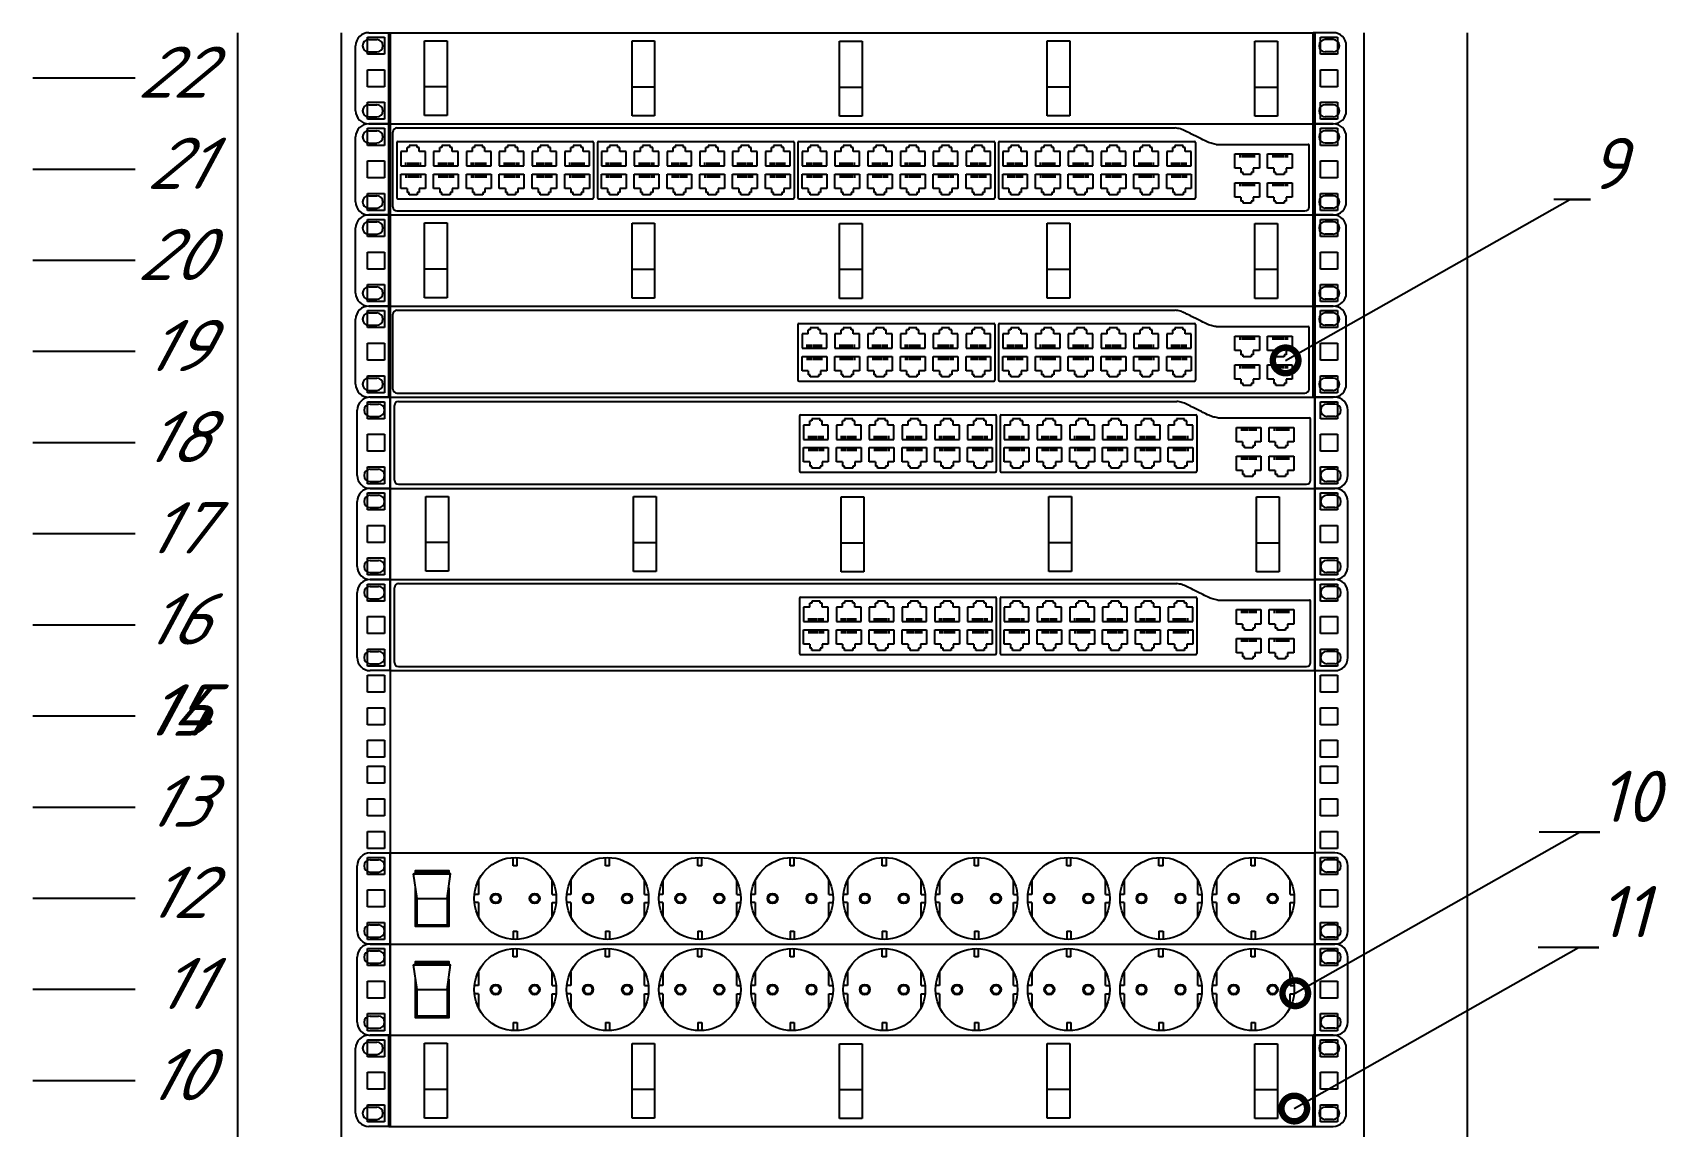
# Model space of a CAD drawing. Extents: x -260425 to 1294666, y -169889 to -2349.
# Drawn here: x 997231 to 1005202, y -124485 to -119151 of the extents above; entities that cross this region are included whole.
import ezdxf
from ezdxf import colors
from ezdxf.entities.mleader import LeaderData, LeaderLine
from ezdxf.enums import TextEntityAlignment as Align
from ezdxf.math import Vec2, Vec3

# ---------------------------------------------------------------- set-up
doc = ezdxf.new("R2010")
doc.units = 0
doc.header["$LTSCALE"] = 100
doc.styles.add('1ISOCPEUR', font='isocpeui.ttf', dxfattribs={"height": 250})

# ---------------------------------------------------------------- blocks, each defined once
blk = doc.blocks.new('*U218')
at = {"color": 0, "linetype": 'ByBlock', "lineweight": -2}
for p, q in [((0, 966.75), (0, 922.3)), ((50.5, 966.75), (50.5, 922.3)), ((63.35, 956.25), (63.35, 964.55)), ((63.35, 964.55), (71.65, 964.55)), ((71.65, 964.55), (71.65, 956.25)), ((74.5, 966.75), (74.5, 922.3)), ((525.5, 966.75), (525.5, 922.3)), ((528.35, 956.25), (528.35, 964.55)), ((528.35, 964.55), (536.65, 964.55)), ((536.65, 964.55), (536.65, 956.25)), ((549.5, 966.75), (549.5, 922.3)), ((600, 922.3), (600, 966.75)), ((71.65, 956.25), (63.35, 956.25)), ((63.35, 940.375), (63.35, 948.675)), ((63.35, 948.675), (71.65, 948.675)), ((71.65, 948.675), (71.65, 940.375)), ((536.65, 956.25), (528.35, 956.25)), ((528.35, 940.375), (528.35, 948.675)), ((528.35, 948.675), (536.65, 948.675)), ((536.65, 948.675), (536.65, 940.375)), ((-50, 944.525), (-100, 944.525)), ((71.65, 940.375), (63.35, 940.375)), ((63.35, 924.5), (63.35, 932.8)), ((63.35, 932.8), (71.65, 932.8)), ((71.65, 932.8), (71.65, 924.5)), ((536.65, 940.375), (528.35, 940.375)), ((528.35, 924.5), (528.35, 932.8)), ((528.35, 932.8), (536.65, 932.8)), ((536.65, 932.8), (536.65, 924.5)), ((0, 922.3), (0, 877.85)), ((50.5, 922.3), (50.5, 877.85)), ((71.65, 924.5), (63.35, 924.5)), ((63.35, 911.8), (63.35, 920.1)), ((63.35, 920.1), (71.65, 920.1)), ((71.65, 920.1), (71.65, 911.8)), ((74.5, 922.3), (74.5, 877.85)), ((525.5, 922.3), (525.5, 877.85)), ((536.65, 924.5), (528.35, 924.5)), ((528.35, 911.8), (528.35, 920.1)), ((528.35, 920.1), (536.65, 920.1)), ((536.65, 920.1), (536.65, 911.8)), ((549.5, 922.3), (549.5, 877.85)), ((600, 877.85), (600, 922.3)), ((71.65, 911.8), (63.35, 911.8)), ((536.65, 911.8), (528.35, 911.8)), ((63.35, 895.925), (63.35, 904.225)), ((63.35, 904.225), (71.65, 904.225)), ((71.65, 904.225), (71.65, 895.925)), ((528.35, 895.925), (528.35, 904.225)), ((528.35, 904.225), (536.65, 904.225)), ((536.65, 904.225), (536.65, 895.925)), ((-50, 900.075), (-100, 900.075)), ((71.65, 895.925), (63.35, 895.925)), ((536.65, 895.925), (528.35, 895.925)), ((63.35, 880.05), (63.35, 888.35)), ((63.35, 888.35), (71.65, 888.35)), ((71.65, 888.35), (71.65, 880.05)), ((528.35, 880.05), (528.35, 888.35)), ((528.35, 888.35), (536.65, 888.35)), ((536.65, 888.35), (536.65, 880.05)), ((0, 877.85), (0, 833.4)), ((50.5, 877.85), (50.5, 833.4)), ((71.65, 880.05), (63.35, 880.05)), ((74.5, 877.85), (74.5, 833.4)), ((525.5, 877.85), (525.5, 833.4)), ((536.65, 880.05), (528.35, 880.05)), ((549.5, 877.85), (549.5, 833.4)), ((600, 833.4), (600, 877.85)), ((63.35, 867.35), (63.35, 875.65)), ((63.35, 875.65), (71.65, 875.65)), ((71.65, 875.65), (71.65, 867.35)), ((528.35, 867.35), (528.35, 875.65)), ((528.35, 875.65), (536.65, 875.65)), ((536.65, 875.65), (536.65, 867.35)), ((71.65, 867.35), (63.35, 867.35)), ((536.65, 867.35), (528.35, 867.35)), ((-50, 855.625), (-100, 855.625)), ((63.35, 851.475), (63.35, 859.775)), ((63.35, 859.775), (71.65, 859.775)), ((71.65, 859.775), (71.65, 851.475)), ((528.35, 851.475), (528.35, 859.775)), ((528.35, 859.775), (536.65, 859.775)), ((536.65, 859.775), (536.65, 851.475)), ((71.65, 851.475), (63.35, 851.475)), ((536.65, 851.475), (528.35, 851.475)), ((63.35, 835.6), (63.35, 843.9)), ((63.35, 843.9), (71.65, 843.9)), ((71.65, 843.9), (71.65, 835.6)), ((528.35, 835.6), (528.35, 843.9)), ((528.35, 843.9), (536.65, 843.9)), ((536.65, 843.9), (536.65, 835.6)), ((0, 833.4), (0, 788.95)), ((50.5, 833.4), (50.5, 788.95)), ((71.65, 835.6), (63.35, 835.6)), ((63.35, 822.9), (63.35, 831.2)), ((63.35, 831.2), (71.65, 831.2)), ((71.65, 831.2), (71.65, 822.9)), ((74.5, 833.4), (74.5, 788.95)), ((525.5, 833.4), (525.5, 788.95)), ((536.65, 835.6), (528.35, 835.6)), ((528.35, 822.9), (528.35, 831.2)), ((528.35, 831.2), (536.65, 831.2)), ((536.65, 831.2), (536.65, 822.9)), ((549.5, 833.4), (549.5, 788.95)), ((600, 788.95), (600, 833.4)), ((71.65, 822.9), (63.35, 822.9)), ((536.65, 822.9), (528.35, 822.9)), ((63.35, 807.025), (63.35, 815.325)), ((63.35, 815.325), (71.65, 815.325)), ((71.65, 815.325), (71.65, 807.025)), ((528.35, 807.025), (528.35, 815.325)), ((528.35, 815.325), (536.65, 815.325)), ((536.65, 815.325), (536.65, 807.025)), ((-50, 811.175), (-100, 811.175)), ((71.65, 807.025), (63.35, 807.025)), ((536.65, 807.025), (528.35, 807.025)), ((63.35, 791.15), (63.35, 799.45)), ((63.35, 799.45), (71.65, 799.45)), ((71.65, 799.45), (71.65, 791.15)), ((528.35, 791.15), (528.35, 799.45)), ((528.35, 799.45), (536.65, 799.45)), ((536.65, 799.45), (536.65, 791.15)), ((71.65, 791.15), (63.35, 791.15)), ((536.65, 791.15), (528.35, 791.15)), ((0, 788.95), (0, 744.5)), ((50.5, 788.95), (50.5, 744.5)), ((63.35, 778.45), (63.35, 786.75)), ((63.35, 786.75), (71.65, 786.75)), ((71.65, 786.75), (71.65, 778.45)), ((74.5, 788.95), (74.5, 744.5)), ((525.5, 788.95), (525.5, 744.5)), ((528.35, 778.45), (528.35, 786.75)), ((528.35, 786.75), (536.65, 786.75)), ((536.65, 786.75), (536.65, 778.45)), ((549.5, 788.95), (549.5, 744.5)), ((600, 744.5), (600, 788.95)), ((71.65, 778.45), (63.35, 778.45)), ((536.65, 778.45), (528.35, 778.45)), ((-50, 766.725), (-100, 766.725)), ((63.35, 762.575), (63.35, 770.875)), ((63.35, 770.875), (71.65, 770.875)), ((71.65, 770.875), (71.65, 762.575)), ((528.35, 762.575), (528.35, 770.875)), ((528.35, 770.875), (536.65, 770.875)), ((536.65, 770.875), (536.65, 762.575)), ((71.65, 762.575), (63.35, 762.575)), ((536.65, 762.575), (528.35, 762.575)), ((63.35, 746.7), (63.35, 755)), ((63.35, 755), (71.65, 755)), ((71.65, 755), (71.65, 746.7)), ((528.35, 746.7), (528.35, 755)), ((528.35, 755), (536.65, 755)), ((536.65, 755), (536.65, 746.7)), ((0, 744.5), (0, 700.05)), ((50.5, 744.5), (50.5, 700.05)), ((71.65, 746.7), (63.35, 746.7)), ((63.35, 734), (63.35, 742.3)), ((63.35, 742.3), (71.65, 742.3)), ((71.65, 742.3), (71.65, 734)), ((74.5, 744.5), (74.5, 700.05)), ((525.5, 744.5), (525.5, 700.05)), ((536.65, 746.7), (528.35, 746.7)), ((528.35, 734), (528.35, 742.3)), ((528.35, 742.3), (536.65, 742.3)), ((536.65, 742.3), (536.65, 734)), ((549.5, 744.5), (549.5, 700.05)), ((600, 700.05), (600, 744.5)), ((71.65, 734), (63.35, 734)), ((536.65, 734), (528.35, 734)), ((63.35, 718.125), (63.35, 726.425)), ((63.35, 726.425), (71.65, 726.425)), ((71.65, 726.425), (71.65, 718.125)), ((528.35, 718.125), (528.35, 726.425)), ((528.35, 726.425), (536.65, 726.425)), ((536.65, 726.425), (536.65, 718.125)), ((-50, 722.275), (-100, 722.275)), ((71.65, 718.125), (63.35, 718.125)), ((536.65, 718.125), (528.35, 718.125)), ((63.35, 702.25), (63.35, 710.55)), ((63.35, 710.55), (71.65, 710.55)), ((71.65, 710.55), (71.65, 702.25)), ((528.35, 702.25), (528.35, 710.55)), ((528.35, 710.55), (536.65, 710.55)), ((536.65, 710.55), (536.65, 702.25)), ((71.65, 702.25), (63.35, 702.25)), ((536.65, 702.25), (528.35, 702.25)), ((0, 700.05), (0, 655.6)), ((50.5, 700.05), (50.5, 655.6)), ((63.35, 689.55), (63.35, 697.85)), ((63.35, 697.85), (71.65, 697.85)), ((71.65, 697.85), (71.65, 689.55)), ((74.5, 700.05), (74.5, 655.6)), ((525.5, 700.05), (525.5, 655.6)), ((528.35, 689.55), (528.35, 697.85)), ((528.35, 697.85), (536.65, 697.85)), ((536.65, 697.85), (536.65, 689.55)), ((549.5, 700.05), (549.5, 655.6)), ((600, 655.6), (600, 700.05)), ((71.65, 689.55), (63.35, 689.55)), ((536.65, 689.55), (528.35, 689.55)), ((-50, 677.825), (-100, 677.825)), ((63.35, 673.675), (63.35, 681.975)), ((63.35, 681.975), (71.65, 681.975)), ((71.65, 681.975), (71.65, 673.675)), ((528.35, 673.675), (528.35, 681.975)), ((528.35, 681.975), (536.65, 681.975)), ((536.65, 681.975), (536.65, 673.675)), ((71.65, 673.675), (63.35, 673.675)), ((536.65, 673.675), (528.35, 673.675)), ((63.35, 657.8), (63.35, 666.1)), ((63.35, 666.1), (71.65, 666.1)), ((71.65, 666.1), (71.65, 657.8)), ((528.35, 657.8), (528.35, 666.1)), ((528.35, 666.1), (536.65, 666.1)), ((536.65, 666.1), (536.65, 657.8)), ((0, 655.6), (0, 611.15)), ((50.5, 655.6), (50.5, 611.15)), ((71.65, 657.8), (63.35, 657.8)), ((74.5, 655.6), (74.5, 611.15)), ((525.5, 655.6), (525.5, 611.15)), ((536.65, 657.8), (528.35, 657.8)), ((549.5, 655.6), (549.5, 611.15)), ((600, 611.15), (600, 655.6)), ((63.35, 645.1), (63.35, 653.4)), ((63.35, 653.4), (71.65, 653.4)), ((71.65, 653.4), (71.65, 645.1)), ((528.35, 645.1), (528.35, 653.4)), ((528.35, 653.4), (536.65, 653.4)), ((536.65, 653.4), (536.65, 645.1)), ((71.65, 645.1), (63.35, 645.1)), ((536.65, 645.1), (528.35, 645.1)), ((-50, 633.375), (-100, 633.375)), ((63.35, 629.225), (63.35, 637.525)), ((63.35, 637.525), (71.65, 637.525)), ((71.65, 637.525), (71.65, 629.225)), ((528.35, 629.225), (528.35, 637.525)), ((528.35, 637.525), (536.65, 637.525)), ((536.65, 637.525), (536.65, 629.225)), ((71.65, 629.225), (63.35, 629.225)), ((536.65, 629.225), (528.35, 629.225)), ((63.35, 613.35), (63.35, 621.65)), ((63.35, 621.65), (71.65, 621.65)), ((71.65, 621.65), (71.65, 613.35)), ((528.35, 613.35), (528.35, 621.65)), ((528.35, 621.65), (536.65, 621.65)), ((536.65, 621.65), (536.65, 613.35)), ((0, 611.15), (0, 566.7)), ((50.5, 611.15), (50.5, 566.7)), ((71.65, 613.35), (63.35, 613.35)), ((63.35, 600.65), (63.35, 608.95)), ((63.35, 608.95), (71.65, 608.95)), ((71.65, 608.95), (71.65, 600.65)), ((74.5, 611.15), (74.5, 566.7)), ((525.5, 611.15), (525.5, 566.7)), ((536.65, 613.35), (528.35, 613.35)), ((528.35, 600.65), (528.35, 608.95)), ((528.35, 608.95), (536.65, 608.95)), ((536.65, 608.95), (536.65, 600.65)), ((549.5, 611.15), (549.5, 566.7)), ((600, 566.7), (600, 611.15)), ((71.65, 600.65), (63.35, 600.65)), ((536.65, 600.65), (528.35, 600.65)), ((63.35, 584.775), (63.35, 593.075)), ((63.35, 593.075), (71.65, 593.075)), ((71.65, 593.075), (71.65, 584.775)), ((528.35, 584.775), (528.35, 593.075)), ((528.35, 593.075), (536.65, 593.075)), ((536.65, 593.075), (536.65, 584.775)), ((-50, 588.925), (-100, 588.925)), ((71.65, 584.775), (63.35, 584.775)), ((536.65, 584.775), (528.35, 584.775)), ((63.35, 568.9), (63.35, 577.2)), ((63.35, 577.2), (71.65, 577.2)), ((71.65, 577.2), (71.65, 568.9)), ((528.35, 568.9), (528.35, 577.2)), ((528.35, 577.2), (536.65, 577.2)), ((536.65, 577.2), (536.65, 568.9)), ((0, 566.7), (0, 522.25)), ((50.5, 566.7), (50.5, 522.25)), ((71.65, 568.9), (63.35, 568.9)), ((74.5, 566.7), (74.5, 522.25)), ((525.5, 566.7), (525.5, 522.25)), ((536.65, 568.9), (528.35, 568.9)), ((549.5, 566.7), (549.5, 522.25)), ((600, 522.25), (600, 566.7)), ((63.35, 556.2), (63.35, 564.5)), ((63.35, 564.5), (71.65, 564.5)), ((71.65, 564.5), (71.65, 556.2)), ((528.35, 556.2), (528.35, 564.5)), ((528.35, 564.5), (536.65, 564.5)), ((536.65, 564.5), (536.65, 556.2)), ((71.65, 556.2), (63.35, 556.2)), ((536.65, 556.2), (528.35, 556.2)), ((-50, 544.475), (-100, 544.475)), ((63.35, 540.325), (63.35, 548.625)), ((63.35, 548.625), (71.65, 548.625)), ((71.65, 548.625), (71.65, 540.325)), ((528.35, 540.325), (528.35, 548.625)), ((528.35, 548.625), (536.65, 548.625)), ((536.65, 548.625), (536.65, 540.325)), ((71.65, 540.325), (63.35, 540.325)), ((536.65, 540.325), (528.35, 540.325)), ((63.35, 524.45), (63.35, 532.75)), ((63.35, 532.75), (71.65, 532.75)), ((71.65, 532.75), (71.65, 524.45)), ((528.35, 524.45), (528.35, 532.75)), ((528.35, 532.75), (536.65, 532.75)), ((536.65, 532.75), (536.65, 524.45)), ((0, 522.25), (0, 477.8)), ((50.5, 522.25), (50.5, 477.8)), ((71.65, 524.45), (63.35, 524.45)), ((63.35, 511.75), (63.35, 520.05)), ((63.35, 520.05), (71.65, 520.05)), ((71.65, 520.05), (71.65, 511.75)), ((74.5, 522.25), (74.5, 477.8)), ((525.5, 522.25), (525.5, 477.8)), ((536.65, 524.45), (528.35, 524.45)), ((528.35, 511.75), (528.35, 520.05)), ((528.35, 520.05), (536.65, 520.05)), ((536.65, 520.05), (536.65, 511.75)), ((549.5, 522.25), (549.5, 477.8)), ((600, 477.8), (600, 522.25)), ((71.65, 511.75), (63.35, 511.75)), ((536.65, 511.75), (528.35, 511.75)), ((63.35, 495.875), (63.35, 504.175)), ((63.35, 504.175), (71.65, 504.175)), ((71.65, 504.175), (71.65, 495.875)), ((528.35, 495.875), (528.35, 504.175)), ((528.35, 504.175), (536.65, 504.175)), ((536.65, 504.175), (536.65, 495.875)), ((-50, 500.025), (-100, 500.025)), ((71.65, 495.875), (63.35, 495.875)), ((536.65, 495.875), (528.35, 495.875)), ((63.35, 480), (63.35, 488.3)), ((63.35, 488.3), (71.65, 488.3)), ((71.65, 488.3), (71.65, 480)), ((528.35, 480), (528.35, 488.3)), ((528.35, 488.3), (536.65, 488.3)), ((536.65, 488.3), (536.65, 480)), ((71.65, 480), (63.35, 480)), ((536.65, 480), (528.35, 480)), ((0, 477.8), (0, 433.35)), ((50.5, 477.8), (50.5, 433.35)), ((63.35, 467.3), (63.35, 475.6)), ((63.35, 475.6), (71.65, 475.6)), ((71.65, 475.6), (71.65, 467.3)), ((74.5, 477.8), (74.5, 433.35)), ((525.5, 477.8), (525.5, 433.35)), ((528.35, 467.3), (528.35, 475.6)), ((528.35, 475.6), (536.65, 475.6)), ((536.65, 475.6), (536.65, 467.3)), ((549.5, 477.8), (549.5, 433.35)), ((600, 433.35), (600, 477.8)), ((71.65, 467.3), (63.35, 467.3)), ((536.65, 467.3), (528.35, 467.3)), ((-50, 455.575), (-100, 455.575)), ((63.35, 451.425), (63.35, 459.725)), ((63.35, 459.725), (71.65, 459.725)), ((71.65, 459.725), (71.65, 451.425)), ((528.35, 451.425), (528.35, 459.725)), ((528.35, 459.725), (536.65, 459.725)), ((536.65, 459.725), (536.65, 451.425)), ((71.65, 451.425), (63.35, 451.425)), ((536.65, 451.425), (528.35, 451.425)), ((63.35, 435.55), (63.35, 443.85)), ((63.35, 443.85), (71.65, 443.85)), ((71.65, 443.85), (71.65, 435.55)), ((528.35, 435.55), (528.35, 443.85)), ((528.35, 443.85), (536.65, 443.85)), ((536.65, 443.85), (536.65, 435.55)), ((0, 433.35), (0, 388.9)), ((50.5, 433.35), (50.5, 388.9)), ((71.65, 435.55), (63.35, 435.55)), ((536.65, 435.55), (528.35, 435.55)), ((549.5, 433.35), (549.5, 388.9)), ((600, 388.9), (600, 433.35))]:
    blk.add_line(p, q, dxfattribs=at)
blk = doc.blocks.new("19'' маркер юнита")
at = {"color": 0, "linetype": 'ByBlock', "lineweight": -2, "style": '1ISOCPEUR', "oblique": 15, "flags": 8}
blk.add_attdef('#', text='', height=25, dxfattribs=at).set_placement((35, 3), align=Align.MIDDLE_RIGHT)
blk = doc.blocks.new("19'' блок розеток")
at = {"color": 0, "linetype": 'ByBlock', "lineweight": -2}
for p, q in [((164.69, 22.22), (174.5, 22.22)), ((164.69, 18.87), (168.65, 18.87)), ((174.5, 22.22), (625.5, 22.22)), ((174.5, -22.23), (174.5, 22.22)), ((234.44, 16), (234.44, 19.97)), ((236.44, 16), (234.44, 16)), ((236.44, 16), (236.44, 19.97)), ((279.5, 16), (279.5, 19.97)), ((281.5, 16), (279.5, 16)), ((281.5, 16), (281.5, 19.97)), ((324.5, 16), (324.5, 19.97)), ((326.5, 16), (324.5, 16)), ((326.5, 16), (326.5, 19.97)), ((369.5, 16), (369.5, 19.97)), ((371.5, 16), (369.5, 16)), ((371.5, 16), (371.5, 19.97)), ((414.5, 16), (414.5, 19.97)), ((416.5, 16), (414.5, 16)), ((416.5, 16), (416.5, 19.97)), ((459.5, 16), (459.5, 19.97)), ((461.5, 16), (459.5, 16)), ((461.5, 16), (461.5, 19.97)), ((504.5, 16), (504.5, 19.97)), ((506.5, 16), (504.5, 16)), ((506.5, 16), (506.5, 19.97)), ((549.5, 16), (549.5, 19.97)), ((551.5, 16), (549.5, 16)), ((551.5, 16), (551.5, 19.97)), ((594.5, 16), (594.5, 19.97)), ((596.5, 16), (594.5, 16)), ((596.5, 16), (596.5, 19.97)), ((625.5, -22.23), (625.5, 22.22)), ((635.31, 22.22), (625.5, 22.22)), ((635.31, 18.87), (631.35, 18.87)), ((158.34, -15.88), (158.34, 15.87)), ((164.69, 12.87), (168.65, 12.87)), ((185.84, 12.01), (187.53, 12.98)), ((187.53, 0), (185.84, 12.01)), ((185.84, 12.01), (203.93, 12.01)), ((202.25, 12.98), (203.93, 12.01)), ((202.25, 0), (203.93, 12.01)), ((217.44, 8.72), (217.44, 2)), ((253.44, 2), (253.44, 8.72)), ((262.5, 8.72), (262.5, 2)), ((298.5, 2), (298.5, 8.72)), ((307.5, 8.72), (307.5, 2)), ((343.5, 2), (343.5, 8.72)), ((352.5, 8.72), (352.5, 2)), ((388.5, 2), (388.5, 8.72)), ((397.5, 8.72), (397.5, 2)), ((433.5, 2), (433.5, 8.72)), ((442.5, 8.72), (442.5, 2)), ((478.5, 2), (478.5, 8.72)), ((487.5, 8.72), (487.5, 2)), ((523.5, 2), (523.5, 8.72)), ((532.5, 8.72), (532.5, 2)), ((568.5, 2), (568.5, 8.72)), ((577.5, 8.72), (577.5, 2)), ((613.5, 2), (613.5, 8.72)), ((635.31, 12.87), (631.35, 12.87)), ((641.66, -15.88), (641.66, 15.87)), ((217.44, 2), (215.54, 2)), ((253.44, 2), (255.34, 2)), ((262.5, 2), (260.6, 2)), ((298.5, 2), (300.4, 2)), ((307.5, 2), (305.6, 2)), ((343.5, 2), (345.4, 2)), ((352.5, 2), (350.6, 2)), ((388.5, 2), (390.4, 2)), ((397.5, 2), (395.6, 2)), ((433.5, 2), (435.4, 2)), ((442.5, 2), (440.6, 2)), ((478.5, 2), (480.4, 2)), ((487.5, 2), (485.6, 2)), ((523.5, 2), (525.4, 2)), ((532.5, 2), (530.6, 2)), ((568.5, 2), (570.4, 2)), ((577.5, 2), (575.6, 2)), ((613.5, 2), (615.4, 2)), ((187.53, 0), (202.25, 0)), ((217.44, -2), (215.54, -2)), ((217.44, -2), (217.44, -8.72)), ((253.44, -2), (255.34, -2)), ((253.44, -8.72), (253.44, -2)), ((262.5, -2), (260.6, -2)), ((262.5, -2), (262.5, -8.72)), ((298.5, -2), (300.4, -2)), ((298.5, -8.72), (298.5, -2)), ((307.5, -2), (305.6, -2)), ((307.5, -2), (307.5, -8.72)), ((343.5, -2), (345.4, -2)), ((343.5, -8.72), (343.5, -2)), ((352.5, -2), (350.6, -2)), ((352.5, -2), (352.5, -8.72)), ((388.5, -2), (390.4, -2)), ((388.5, -8.72), (388.5, -2)), ((397.5, -2), (395.6, -2)), ((397.5, -2), (397.5, -8.72)), ((433.5, -2), (435.4, -2)), ((433.5, -8.72), (433.5, -2)), ((442.5, -2), (440.6, -2)), ((442.5, -2), (442.5, -8.72)), ((478.5, -2), (480.4, -2)), ((478.5, -8.72), (478.5, -2)), ((487.5, -2), (485.6, -2)), ((487.5, -2), (487.5, -8.72)), ((523.5, -2), (525.4, -2)), ((523.5, -8.72), (523.5, -2)), ((532.5, -2), (530.6, -2)), ((532.5, -2), (532.5, -8.72)), ((568.5, -2), (570.4, -2)), ((568.5, -8.72), (568.5, -2)), ((577.5, -2), (575.6, -2)), ((577.5, -2), (577.5, -8.72)), ((613.5, -2), (615.4, -2)), ((613.5, -8.72), (613.5, -2)), ((164.69, -12.88), (168.65, -12.88)), ((635.31, -12.88), (631.35, -12.88)), ((164.69, -18.88), (168.65, -18.88)), ((174.5, -22.23), (164.69, -22.23)), ((174.5, -22.23), (625.5, -22.23)), ((234.44, -16), (234.44, -19.97)), ((234.44, -16), (236.44, -16)), ((236.44, -16), (236.44, -19.97)), ((279.5, -16), (279.5, -19.97)), ((279.5, -16), (281.5, -16)), ((281.5, -16), (281.5, -19.97)), ((324.5, -16), (324.5, -19.97)), ((324.5, -16), (326.5, -16)), ((326.5, -16), (326.5, -19.97)), ((369.5, -16), (369.5, -19.97)), ((369.5, -16), (371.5, -16)), ((371.5, -16), (371.5, -19.97)), ((414.5, -16), (414.5, -19.97)), ((414.5, -16), (416.5, -16)), ((416.5, -16), (416.5, -19.97)), ((459.5, -16), (459.5, -19.97)), ((459.5, -16), (461.5, -16)), ((461.5, -16), (461.5, -19.97)), ((504.5, -16), (504.5, -19.97)), ((504.5, -16), (506.5, -16)), ((506.5, -16), (506.5, -19.97)), ((549.5, -16), (549.5, -19.97)), ((549.5, -16), (551.5, -16)), ((551.5, -16), (551.5, -19.97)), ((594.5, -16), (594.5, -19.97)), ((594.5, -16), (596.5, -16)), ((596.5, -16), (596.5, -19.97)), ((625.5, -22.23), (635.31, -22.23)), ((635.31, -18.88), (631.35, -18.88))]:
    blk.add_line(p, q, dxfattribs=at)
for points in [[(186.8, 12.56), (186.8, 13.71), (202.97, 13.71), (202.97, 12.56)], [(187.53, 12.98), (202.25, 12.98)], [(202.97, 5.16), (202.97, -13.71), (186.8, -13.71), (186.8, 5.16)], [(202.25, 0), (202.25, -12.98), (187.53, -12.98), (187.53, 0)]]:
    blk.add_lwpolyline(points, dxfattribs=at)
for centre, radius in [((235.44, 0), 20), ((280.5, 0), 20), ((325.5, 0), 20), ((370.5, 0), 20), ((415.5, 0), 20), ((460.5, 0), 20), ((505.5, 0), 20), ((550.5, 0), 20), ((595.5, 0), 20), ((225.94, 0), 2.5), ((225.94, 0), 2), ((244.94, 0), 2.5), ((244.94, 0), 2), ((271, 0), 2.5), ((271, 0), 2), ((290, 0), 2.5), ((290, 0), 2), ((316, 0), 2.5), ((316, 0), 2), ((335, 0), 2.5), ((335, 0), 2), ((361, 0), 2.5), ((361, 0), 2), ((380, 0), 2.5), ((380, 0), 2), ((406, 0), 2.5), ((406, 0), 2), ((425, 0), 2.5), ((425, 0), 2), ((451, 0), 2.5), ((451, 0), 2), ((470, 0), 2.5), ((470, 0), 2), ((496, 0), 2.5), ((496, 0), 2), ((515, 0), 2.5), ((515, 0), 2), ((541, 0), 2.5), ((541, 0), 2), ((560, 0), 2.5), ((560, 0), 2), ((586, 0), 2.5), ((586, 0), 2), ((605, 0), 2.5), ((605, 0), 2)]:
    blk.add_circle(centre, radius, dxfattribs=at)
for centre, radius, start, end in [((164.69, 15.87), 6.35, 90, 180), ((164.69, 15.87), 3, 90, 270), ((168.65, 15.87), 3, 270, 90), ((631.35, 15.87), 3, 90, 270), ((635.31, 15.87), 6.35, 0, 90), ((635.31, 15.87), 3, 270, 90), ((164.69, -15.88), 6.35, 180, 270), ((164.69, -15.88), 3, 90, 270), ((168.65, -15.88), 3, 270, 90), ((631.35, -15.88), 3, 90, 270), ((635.31, -15.88), 3, 270, 90), ((635.31, -15.88), 6.35, 270, 0)]:
    blk.add_arc(centre, radius, start, end, dxfattribs=at)
at = {"color": 0, "lineweight": -2, "style": '1ISOCPEUR', "oblique": 15, "flags": 8}
blk.add_attdef('НАИМЕНОВАНИЕ', text='', height=25, dxfattribs=at).set_placement((750, 0), align=Align.MIDDLE_LEFT)
blk = doc.blocks.new('*U214')
at = {"color": 0, "linetype": 'ByBlock', "lineweight": -2}
for p, q in [((164.69, 22.22), (174.5, 22.22)), ((164.69, 18.87), (168.65, 18.87)), ((174.5, 22.22), (625.5, 22.22)), ((174.5, -22.23), (174.5, 22.22)), ((191.9, 18.31), (202.93, 18.31)), ((191.9, -18.19), (191.9, 18.31)), ((202.93, 18.31), (202.93, -18.19)), ((293.19, 18.19), (304.22, 18.19)), ((293.19, -18.31), (293.19, 18.19)), ((304.22, 18.19), (304.22, -18.31)), ((394.48, 18.06), (405.52, 18.06)), ((394.48, -18.44), (394.48, 18.06)), ((405.52, 18.06), (405.52, -18.44)), ((495.78, 18.19), (506.81, 18.19)), ((495.78, -18.31), (495.78, 18.19)), ((506.81, 18.19), (506.81, -18.31)), ((597.07, 18.07), (608.1, 18.07)), ((597.07, -18.44), (597.07, 18.07)), ((608.1, 18.07), (608.1, -18.44)), ((635.31, 22.22), (625.5, 22.22)), ((625.5, -22.23), (625.5, 22.22)), ((635.31, 18.87), (631.35, 18.87)), ((158.34, -15.88), (158.34, 15.87)), ((164.69, 12.87), (168.65, 12.87)), ((635.31, 12.87), (631.35, 12.87)), ((641.66, -15.88), (641.66, 15.87)), ((191.9, -4.03), (202.93, -4.03)), ((293.19, -4.15), (304.22, -4.15)), ((394.48, -4.28), (405.52, -4.28)), ((495.78, -4.15), (506.81, -4.15)), ((597.07, -4.27), (608.1, -4.27)), ((164.69, -12.88), (168.65, -12.88)), ((635.31, -12.88), (631.35, -12.88)), ((164.69, -18.88), (168.65, -18.88)), ((174.5, -22.23), (164.69, -22.23)), ((174.5, -22.23), (625.5, -22.23)), ((202.93, -18.19), (191.9, -18.19)), ((304.22, -18.31), (293.19, -18.31)), ((405.52, -18.44), (394.48, -18.44)), ((506.81, -18.31), (495.78, -18.31)), ((608.1, -18.44), (597.07, -18.44)), ((625.5, -22.23), (635.31, -22.23)), ((635.31, -18.88), (631.35, -18.88))]:
    blk.add_line(p, q, dxfattribs=at)
for centre, radius, start, end in [((164.69, 15.87), 6.35, 90, 180), ((164.69, 15.87), 3, 90, 270), ((168.65, 15.87), 3, 270, 90), ((631.35, 15.87), 3, 90, 270), ((635.31, 15.87), 6.35, 0, 90), ((635.31, 15.87), 3, 270, 90), ((164.69, -15.88), 6.35, 180, 270), ((164.69, -15.88), 3, 90, 270), ((168.65, -15.88), 3, 270, 90), ((631.35, -15.88), 3, 90, 270), ((635.31, -15.88), 3, 270, 90), ((635.31, -15.88), 6.35, 270, 0)]:
    blk.add_arc(centre, radius, start, end, dxfattribs=at)
at = {"color": 0, "lineweight": -2, "style": '1ISOCPEUR', "oblique": 15, "flags": 8}
blk.add_attdef('НАИМЕНОВАНИЕ', text='', height=25, dxfattribs=at).set_placement((750, 10.43), align=Align.MIDDLE_LEFT)
blk = doc.blocks.new("19'' коннектор 8P8C")
at = {"color": 0, "linetype": 'ByBlock', "lineweight": -2}
for p, q in [((-6, 6.5), (-6, 10)), ((-6, 3), (-6, 10)), ((-6, 10), (6, 10)), ((-3.5, 10), (-3.5, 8.25)), ((-2.5, 10), (-2.5, 8.25)), ((-1.5, 10), (-1.5, 8.25)), ((-0.5, 10), (-0.5, 8.25)), ((0.5, 10), (0.5, 8.25)), ((1.5, 10), (1.5, 8.25)), ((2.5, 10), (2.5, 8.25)), ((3.5, 10), (3.5, 8.25)), ((6, 10), (6, 3)), ((-3, 3), (-6, 3)), ((-3, 3), (-3, 1)), ((-2, 1), (-3, 1)), ((-2, 0), (-2, 1)), ((2, 0), (-2, 0)), ((2, 1), (2, 0)), ((3, 1), (2, 1)), ((3, 3), (3, 1)), ((6, 3), (3, 3))]:
    blk.add_line(p, q, dxfattribs=at)
blk = doc.blocks.new('*U222')
at = {"color": 0, "linetype": 'ByBlock', "lineweight": -2}
for p, q in [((164.69, 22.22), (174.5, 22.22)), ((164.69, 18.87), (168.65, 18.87)), ((174.5, -22.23), (174.5, 22.22)), ((174.5, 22.22), (625.5, 22.22)), ((176.5, -18.23), (176.5, 18.22)), ((178.5, 20.22), (558.19, 20.22)), ((635.31, 22.22), (625.5, 22.22)), ((625.5, -22.23), (625.5, 22.22)), ((635.31, 18.87), (631.35, 18.87)), ((158.34, -15.88), (158.34, 15.88)), ((164.69, 12.87), (168.65, 12.87)), ((178.4, 13.17), (178.4, -13.83)), ((178.9, 13.67), (273.9, 13.67)), ((274.4, 13.17), (274.4, -13.83)), ((276.27, 13.17), (276.27, -13.83)), ((276.77, 13.67), (371.77, 13.67)), ((372.27, 13.17), (372.27, -13.83)), ((374.15, 13.17), (374.15, -13.83)), ((374.65, 13.67), (469.65, 13.67)), ((470.15, 13.17), (470.15, -13.83)), ((472.03, 13.17), (472.03, -13.83)), ((472.53, 13.67), (567.53, 13.67)), ((568.03, 13.17), (568.03, -13.83)), ((578.19, 12.22), (623, 12.22)), ((623.5, -18.23), (623.5, 11.72)), ((635.31, 12.87), (631.35, 12.87)), ((641.66, -15.88), (641.66, 15.88)), ((164.69, -12.88), (168.65, -12.88)), ((178.9, -14.33), (273.9, -14.33)), ((276.77, -14.33), (371.77, -14.33)), ((374.65, -14.33), (469.65, -14.33)), ((472.53, -14.33), (567.53, -14.33)), ((635.31, -12.88), (631.35, -12.88)), ((164.69, -18.88), (168.65, -18.88)), ((174.5, -22.23), (164.69, -22.23)), ((174.5, -22.23), (625.5, -22.23)), ((178.5, -20.23), (621.5, -20.23)), ((625.5, -22.23), (635.31, -22.23)), ((635.31, -18.88), (631.35, -18.88))]:
    blk.add_line(p, q, dxfattribs=at)
for centre, radius, start, end in [((164.69, 15.88), 6.35, 90, 180), ((164.69, 15.88), 3, 90, 270), ((168.65, 15.88), 3, 270, 90), ((178.5, 18.22), 2, 90, 180), ((631.35, 15.88), 3, 90, 270), ((635.31, 15.88), 6.35, 0, 90), ((635.31, 15.88), 3, 270, 90), ((178.9, 13.17), 0.5, 90, 180), ((273.9, 13.17), 0.5, 0, 90), ((276.77, 13.17), 0.5, 90, 180), ((371.77, 13.17), 0.5, 0, 90), ((374.65, 13.17), 0.5, 90, 180), ((469.65, 13.17), 0.5, 0, 90), ((472.53, 13.17), 0.5, 90, 180), ((567.53, 13.17), 0.5, 0, 90), ((623, 11.72), 0.5, 0, 90), ((164.69, -15.88), 6.35, 180, 270), ((164.69, -15.88), 3, 90, 270), ((168.65, -15.88), 3, 270, 90), ((178.9, -13.83), 0.5, 180, 270), ((273.9, -13.83), 0.5, 270, 0), ((276.77, -13.83), 0.5, 180, 270), ((371.77, -13.83), 0.5, 270, 0), ((374.65, -13.83), 0.5, 180, 270), ((469.65, -13.83), 0.5, 270, 0), ((472.53, -13.83), 0.5, 180, 270), ((567.53, -13.83), 0.5, 270, 0), ((631.35, -15.88), 3, 90, 270), ((635.31, -15.88), 3, 270, 90), ((635.31, -15.88), 6.35, 270, 0), ((178.5, -18.23), 2, 180, 270), ((621.5, -18.23), 2, 270, 0)]:
    blk.add_arc(centre, radius, start, end, dxfattribs=at)
blk.add_spline([(578.19, 12.22), (575.69, 12.72), (573.19, 13.72), (570.19, 15.22), (566.19, 17.22), (563.19, 18.72), (560.73, 19.72), (558.19, 20.22)], degree=3, dxfattribs=at)
at = {"color": 0, "linetype": 'ByBlock', "lineweight": -2, "xscale": -1, "rotation": 180}
for p in [(186.4, 11.67), (202.4, 11.67), (218.4, 11.67), (234.4, 11.67), (250.4, 11.67), (266.4, 11.67), (284.27, 11.67), (300.27, 11.67), (316.27, 11.67), (332.27, 11.67), (348.27, 11.67), (364.27, 11.67), (382.15, 11.67), (398.15, 11.67), (414.15, 11.67), (430.15, 11.67), (446.15, 11.67), (462.15, 11.67), (480.03, 11.67), (496.03, 11.67), (512.03, 11.67), (528.03, 11.67), (544.03, 11.67), (560.03, 11.67)]:
    blk.add_blockref("19'' коннектор 8P8C", p, dxfattribs=at)
at = {"color": 0, "linetype": 'ByBlock', "lineweight": -2}
for p in [(593.28, -2.48), (609.28, -2.48), (186.4, -12.33), (202.4, -12.33), (218.4, -12.33), (234.4, -12.33), (250.4, -12.33), (266.4, -12.33), (284.27, -12.33), (300.27, -12.33), (316.27, -12.33), (332.27, -12.33), (348.27, -12.33), (364.27, -12.33), (382.15, -12.33), (398.15, -12.33), (414.15, -12.33), (430.15, -12.33), (446.15, -12.33), (462.15, -12.33), (480.03, -12.33), (496.03, -12.33), (512.03, -12.33), (528.03, -12.33), (544.03, -12.33), (560.03, -12.33), (593.28, -16.48), (609.28, -16.48)]:
    blk.add_blockref("19'' коннектор 8P8C", p, dxfattribs=at)
at = {"color": 0, "lineweight": -2, "style": '1ISOCPEUR', "oblique": 15, "flags": 8}
blk.add_attdef('НАИМЕНОВАНИЕ', text='', height=25, dxfattribs=at).set_placement((750, 13.46), align=Align.MIDDLE_LEFT)
blk = doc.blocks.new('_DotSmall')
at = {"color": 0, "linetype": 'ByBlock', "const_width": 0.5}
blk.add_lwpolyline([(-0.0625, 0, 1), (0.0625, 0, 1)], format="xyb", close=True, dxfattribs=at)
blk = doc.blocks.new('*U219')
at = {"color": 0, "linetype": 'ByBlock', "lineweight": -2}
for p, q in [((164.69, 22.22), (174.5, 22.22)), ((164.69, 18.87), (168.65, 18.87)), ((174.5, -22.23), (174.5, 22.22)), ((174.5, 22.22), (625.5, 22.22)), ((176.5, -18.23), (176.5, 18.22)), ((178.5, 20.22), (558.19, 20.22)), ((635.31, 22.22), (625.5, 22.22)), ((625.5, -22.23), (625.5, 22.22)), ((635.31, 18.87), (631.35, 18.87)), ((158.34, -15.88), (158.34, 15.88)), ((164.69, 12.87), (168.65, 12.87)), ((374.15, 13.17), (374.15, -13.83)), ((374.65, 13.67), (469.65, 13.67)), ((470.15, 13.17), (470.15, -13.83)), ((472.03, 13.17), (472.03, -13.83)), ((472.53, 13.67), (567.53, 13.67)), ((568.03, 13.17), (568.03, -13.83)), ((578.19, 12.22), (623, 12.22)), ((623.5, -18.23), (623.5, 11.72)), ((635.31, 12.87), (631.35, 12.87)), ((641.66, -15.88), (641.66, 15.88)), ((164.69, -12.88), (168.65, -12.88)), ((374.65, -14.33), (469.65, -14.33)), ((472.53, -14.33), (567.53, -14.33)), ((635.31, -12.88), (631.35, -12.88)), ((164.69, -18.88), (168.65, -18.88)), ((174.5, -22.23), (164.69, -22.23)), ((174.5, -22.23), (625.5, -22.23)), ((178.5, -20.23), (621.5, -20.23)), ((625.5, -22.23), (635.31, -22.23)), ((635.31, -18.88), (631.35, -18.88))]:
    blk.add_line(p, q, dxfattribs=at)
for centre, radius, start, end in [((164.69, 15.88), 6.35, 90, 180), ((164.69, 15.88), 3, 90, 270), ((168.65, 15.88), 3, 270, 90), ((178.5, 18.22), 2, 90, 180), ((631.35, 15.88), 3, 90, 270), ((635.31, 15.88), 6.35, 0, 90), ((635.31, 15.88), 3, 270, 90), ((374.65, 13.17), 0.5, 90, 180), ((469.65, 13.17), 0.5, 0, 90), ((472.53, 13.17), 0.5, 90, 180), ((567.53, 13.17), 0.5, 0, 90), ((623, 11.72), 0.5, 0, 90), ((164.69, -15.88), 6.35, 180, 270), ((164.69, -15.88), 3, 90, 270), ((168.65, -15.88), 3, 270, 90), ((374.65, -13.83), 0.5, 180, 270), ((469.65, -13.83), 0.5, 270, 0), ((472.53, -13.83), 0.5, 180, 270), ((567.53, -13.83), 0.5, 270, 0), ((631.35, -15.88), 3, 90, 270), ((635.31, -15.88), 3, 270, 90), ((635.31, -15.88), 6.35, 270, 0), ((178.5, -18.23), 2, 180, 270), ((621.5, -18.23), 2, 270, 0)]:
    blk.add_arc(centre, radius, start, end, dxfattribs=at)
blk.add_spline([(578.19, 12.22), (575.69, 12.72), (573.19, 13.72), (570.19, 15.22), (566.19, 17.22), (563.19, 18.72), (560.73, 19.72), (558.19, 20.22)], degree=3, dxfattribs=at)
at = {"color": 0, "linetype": 'ByBlock', "lineweight": -2, "xscale": -1, "rotation": 180}
for p in [(382.15, 11.67), (398.15, 11.67), (414.15, 11.67), (430.15, 11.67), (446.15, 11.67), (462.15, 11.67), (480.03, 11.67), (496.03, 11.67), (512.03, 11.67), (528.03, 11.67), (544.03, 11.67), (560.03, 11.67)]:
    blk.add_blockref("19'' коннектор 8P8C", p, dxfattribs=at)
at = {"color": 0, "linetype": 'ByBlock', "lineweight": -2}
for p in [(593.28, -2.48), (609.28, -2.48), (382.15, -12.33), (398.15, -12.33), (414.15, -12.33), (430.15, -12.33), (446.15, -12.33), (462.15, -12.33), (480.03, -12.33), (496.03, -12.33), (512.03, -12.33), (528.03, -12.33), (544.03, -12.33), (560.03, -12.33), (593.28, -16.48), (609.28, -16.48)]:
    blk.add_blockref("19'' коннектор 8P8C", p, dxfattribs=at)
at = {"color": 0, "lineweight": -2, "style": '1ISOCPEUR', "oblique": 15, "flags": 8}
blk.add_attdef('НАИМЕНОВАНИЕ', text='', height=25, dxfattribs=at).set_placement((750, 13.46), align=Align.MIDDLE_LEFT)

msp = doc.modelspace()

# ---------------------------------------------------------------- block references
at = {"xscale": 10, "yscale": 10, "zscale": 10}
for name, p in [('*U218', (998231.2, -128818.5)), ('*U214', (997223.6, -119373.3)), ('*U222', (997223.6, -119817.8)), ('*U214', (997223.6, -120262.3)), ('*U219', (997223.6, -120706.8)), ('*U219', (997231.2, -121151.3)), ('*U214', (997231.2, -121595.8)), ('*U219', (997231.2, -122040.3)), ("19'' блок розеток", (997231.2, -123373.8)), ("19'' блок розеток", (997231.2, -123818.3)), ('*U214', (997223.6, -124262.8))]:
    msp.add_blockref(name, p, dxfattribs=at)
for p, values in [((997731.2, -119373.3), {'#': '22'}), ((997731.2, -119817.8), {'#': '21'}), ((997731.2, -120262.3), {'#': '20'}), ((997731.2, -120706.8), {'#': '19'}), ((997731.2, -121151.3), {'#': '18'}), ((997731.2, -121595.8), {'#': '17'}), ((997731.2, -122040.3), {'#': '16'}), ((997731.2, -122484.8), {'#': '14'}), ((997731.2, -122484.8), {'#': '15'}), ((997731.2, -122929.3), {'#': '13'}), ((997731.2, -123373.8), {'#': '12'}), ((997731.2, -123818.3), {'#': '11'}), ((997731.2, -124262.8), {'#': '10'})]:
    msp.add_blockref("19'' маркер юнита", p, dxfattribs=at).add_auto_attribs(values)

# ---------------------------------------------------------------- leaders
at = {"color": 0, "lineweight": 25}
ml = msp.add_multileader_mtext('Standard', dxfattribs=at)
ml.set_content('9', style='1ISOCPEUR')
ml.set_leader_properties()
ml.set_arrow_properties(name='DOTSMALL')
ml.build(insert=Vec2(0, 0))
ml.multileader.update_dxf_attribs({"text_left_attachment_type": 6, "text_right_attachment_type": 6, "dogleg_length": 100, "arrow_head_size": 250})
ctx = ml.context
ctx.base_point, ctx.char_height, ctx.arrow_head_size, ctx.landing_gap_size, ctx.plane_origin = Vec3(1004830.9, -119964.1), 250, 250, 0, Vec3(998199.7, -120612.3)
ctx.left_attachment, ctx.right_attachment = 6, 6
notes = []
notes.append((ctx, [(1, (1, 1, 0), (1004730.9, -119964.1), (1, 0), 100, [(0, [(1003344.3, -120749.4)], 0, [])])]))
ctx.mtext.insert, ctx.mtext.width, ctx.mtext.flow_direction = Vec3(1004830.9, -119664.1), 176.407, 5
ml = msp.add_multileader_mtext('Standard', dxfattribs=at)
ml.set_content('10', style='1ISOCPEUR')
ml.set_leader_properties()
ml.set_arrow_properties(name='DOTSMALL')
ml.build(insert=Vec2(0, 0))
ml.multileader.update_dxf_attribs({"text_left_attachment_type": 6, "text_right_attachment_type": 6, "dogleg_length": 100, "arrow_head_size": 250})
ctx = ml.context
ctx.base_point, ctx.char_height, ctx.arrow_head_size, ctx.landing_gap_size, ctx.plane_origin = Vec3(1004878, -123050.8), 250, 250, 0, Vec3(998246.8, -123699.1)
ctx.left_attachment, ctx.right_attachment = 6, 6
notes.append((ctx, [(1, (1, 1, 0), (1004778, -123050.8), (1, 0), 100, [(0, [(1003391.3, -123836.1)], 0, [])])]))
ctx.mtext.insert, ctx.mtext.width, ctx.mtext.flow_direction = Vec3(1004878, -122750.8), 294.058, 5
ml = msp.add_multileader_mtext('Standard', dxfattribs=at)
ml.set_content('11', style='1ISOCPEUR')
ml.set_leader_properties()
ml.set_arrow_properties(name='DOTSMALL')
ml.build(insert=Vec2(0, 0))
ml.multileader.update_dxf_attribs({"text_left_attachment_type": 6, "text_right_attachment_type": 6, "dogleg_length": 100, "arrow_head_size": 250})
ctx = ml.context
ctx.base_point, ctx.char_height, ctx.arrow_head_size, ctx.landing_gap_size, ctx.plane_origin = Vec3(1004873, -123613), 250, 250, 0, Vec3(998241.8, -124261.2)
ctx.left_attachment, ctx.right_attachment = 6, 6
notes.append((ctx, [(1, (1, 1, 0), (1004773, -123613), (1, 0), 100, [(0, [(1003386.4, -124398.3)], 0, [])])]))
ctx.mtext.insert, ctx.mtext.width, ctx.mtext.flow_direction = Vec3(1004873, -123313), 294.058, 5
for ctx, leaders in notes:
    for number, flags, end, landing, length, lines in leaders:
        leader = LeaderData()
        leader.index, (leader.has_last_leader_line, leader.has_dogleg_vector, leader.attachment_direction) = number, flags
        leader.last_leader_point, leader.dogleg_vector, leader.dogleg_length = Vec3(end), Vec3(landing), length
        for number, points, colour, breaks in lines:
            line = LeaderLine()
            line.index, line.vertices, line.color, line.breaks = number, Vec3.list(points), colors.encode_raw_color(colour), breaks
            leader.lines.append(line)
        ctx.leaders.append(leader)

doc.saveas('drawing.dxf')
